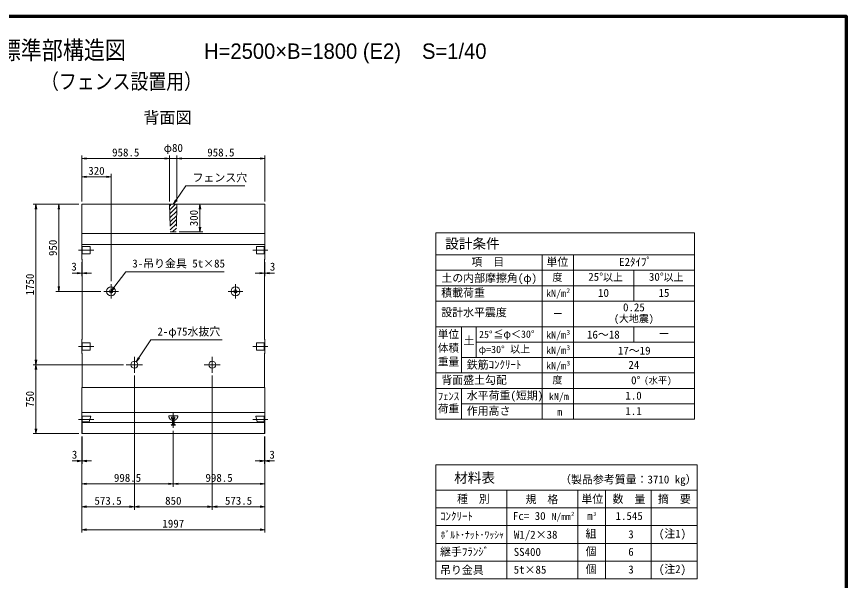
# Model space of a CAD drawing. Units: millimetres at full size, sheet at 1:40. Extents: x 124888 to 140688, y 10657 to 21690.
# Drawn here: x 131634 to 140688, y 15538 to 21690 of the extents above; entities that cross this region are included whole.
import ezdxf
from ezdxf.enums import TextEntityAlignment as Align

# ---------------------------------------------------------------- set-up
doc = ezdxf.new("R2010")
doc.units = ezdxf.units.MM
doc.header["$LTSCALE"] = 40
doc.linetypes.add('CHAIN', pattern=[18.5, 12, -1.5, 3.5, -1.5])
doc.linetypes.add('DASHED', pattern=[7.5, 6, -1.5])
for name, color, linetype, lineweight in [('01図枠', 1, 'Continuous', 70), ('0_2', 3, 'Continuous', 13), ('中心', 6, 'CHAIN', 9), ('外形線', 7, 'Continuous', 13), ('寸法', 2, 'Continuous', 9), ('細線', 4, 'Continuous', 9)]:
    doc.layers.add(name, color=color, linetype=linetype, lineweight=lineweight)
doc.layers.add('文字', color=7, linetype='Continuous')
doc.styles.add('ＭＳ ゴシック', font='')
doc.styles.add('ＭＳ Ｐゴシック', font='')
doc.styles.get('ＭＳ ゴシック').set_extended_font_data('MS Gothic')
doc.styles.get('ＭＳ Ｐゴシック').set_extended_font_data('MS PGothic')

# ---------------------------------------------------------------- blocks, each defined once
blk = doc.blocks.new('open_arrow')
at = {"color": 0, "linetype": 'Continuous', "lineweight": -2}
blk.add_lwpolyline([(7.5, 1.25), (0, 0), (7.5, -1.25)], dxfattribs=at)

msp = doc.modelspace()

# ---------------------------------------------------------------- hatches: boundary and pattern name
at = {"layer": '細線'}
h = msp.add_hatch(dxfattribs=at)
h.set_pattern_fill('USER', color=256, style=0, pattern_type=2)
h.set_pattern_definition([(45, (7622.48, 14457.51), (-22.45064, 22.45064), [])])
h.paths.add_polyline_path([(133384.08, 19641.75), (133304.08, 19641.75), (133311.58, 19341.75), (133376.58, 19341.75)])

# ---------------------------------------------------------------- linework, layer by layer
at = {"layer": '01図枠'}
msp.add_lwpolyline([(124887.54, 10809.99), (140687.54, 10809.99), (140687.54, 21689.99), (124887.54, 21689.99)], close=True, dxfattribs=at)
at = {"layer": '0_2'}
for centre in [(132665.58, 18691.75), (134022.58, 18691.75)]:
    msp.add_circle(centre, 49, dxfattribs=at)
at = {"layer": '中心'}
for p, q in [((132476.58, 19141.75), (132311.58, 19141.75)), ((134211.58, 19141.75), (134376.58, 19141.75)), ((132665.58, 18770.75), (132665.58, 18612.75)), ((134022.58, 18770.75), (134022.58, 18612.75)), ((132744.58, 18691.75), (132586.58, 18691.75)), ((133943.58, 18691.75), (134101.58, 18691.75)), ((132476.58, 18091.75), (132311.58, 18091.75)), ((134211.58, 18091.75), (134376.58, 18091.75)), ((132919.08, 17804.25), (132919.08, 17979.25)), ((133769.08, 17804.25), (133769.08, 17979.25)), ((132831.58, 17891.75), (133006.58, 17891.75)), ((133681.58, 17891.75), (133856.58, 17891.75)), ((132476.58, 17293.72), (132311.58, 17293.72)), ((133344.08, 17363.04), (133344.08, 17203.04)), ((134211.58, 17293.72), (134376.58, 17293.72))]:
    msp.add_line(p, q, dxfattribs=at)
at = {"layer": '外形線'}
for p, q in [((132345.58, 19641.75), (134342.58, 19641.75)), ((132345.58, 19641.75), (132345.58, 19041.75)), ((134342.58, 19641.75), (134342.58, 19041.75)), ((132348.58, 19038.75), (132345.58, 19041.75)), ((132348.58, 19038.75), (132348.58, 18169.75)), ((134339.58, 19038.75), (134342.58, 19041.75)), ((134339.58, 19038.75), (134339.58, 18169.75)), ((132348.58, 18169.75), (132345.58, 18166.75)), ((132345.58, 18166.75), (132345.58, 18016.75)), ((134339.58, 18169.75), (134342.58, 18166.75)), ((134342.58, 18166.75), (134342.58, 18016.75)), ((132348.58, 18013.75), (132345.58, 18016.75)), ((134339.58, 18013.75), (134342.58, 18016.75)), ((132348.58, 18013.75), (132348.58, 17644.75)), ((134339.58, 18013.75), (134339.58, 17644.75)), ((132348.58, 17644.75), (132345.58, 17641.75)), ((132345.58, 17641.75), (132345.58, 17141.75)), ((134339.58, 17644.75), (134342.58, 17641.75)), ((134342.58, 17641.75), (134342.58, 17141.75)), ((132345.58, 17261.75), (134342.58, 17261.75)), ((132345.58, 17141.75), (134342.58, 17141.75))]:
    msp.add_line(p, q, dxfattribs=at)
at = {"layer": '外形線', "linetype": 'DASHED'}
for p, q in [((133304.08, 19641.75), (133311.58, 19341.75)), ((133384.08, 19641.75), (133376.58, 19341.75)), ((133311.58, 19341.75), (133376.58, 19341.75))]:
    msp.add_line(p, q, dxfattribs=at)
at = {"layer": '外形線'}
for centre in [(132919.08, 17891.75), (133769.08, 17891.75)]:
    msp.add_circle(centre, 37.5, dxfattribs=at)
at = {"layer": '寸法'}
for p, q in [((132345.58, 19673.75), (132345.58, 20173.75)), ((132345.58, 20141.75), (133304.08, 20141.75)), ((133488.08, 20141.75), (133200.08, 20141.75)), ((133304.08, 19673.75), (133304.08, 20173.75)), ((133304.08, 19673.75), (133304.08, 20173.75)), ((133384.08, 19673.75), (133384.08, 20173.75)), ((133384.08, 19673.75), (133384.08, 20173.75)), ((134342.58, 20141.75), (133384.08, 20141.75)), ((134342.58, 19673.75), (134342.58, 20173.75)), ((132345.58, 19673.75), (132345.58, 19973.75)), ((132665.58, 19941.75), (132345.58, 19941.75)), ((132665.58, 18802.75), (132665.58, 19973.75)), ((132313.58, 19641.75), (131813.58, 19641.75)), ((131845.58, 17891.75), (131845.58, 19641.75)), ((132313.58, 19641.75), (132063.58, 19641.75)), ((132095.58, 19641.75), (132095.58, 18691.75)), ((133416.08, 19641.75), (133666.08, 19641.75)), ((133634.08, 19641.75), (133634.08, 19341.75)), ((133408.58, 19341.75), (133666.08, 19341.75)), ((132345.58, 19009.75), (132345.58, 18858.61)), ((132348.58, 19006.75), (132348.58, 18858.61)), ((134339.58, 19006.75), (134339.58, 18858.61)), ((134342.58, 19009.75), (134342.58, 18858.61)), ((132241.58, 18890.61), (132452.58, 18890.61)), ((134446.58, 18890.61), (134235.58, 18890.61)), ((132554.58, 18691.75), (132063.58, 18691.75)), ((132799.58, 17891.75), (131813.58, 17891.75)), ((132799.58, 17891.75), (131813.58, 17891.75)), ((131845.58, 17141.75), (131845.58, 17891.75)), ((132919.08, 17772.25), (132919.08, 16309.75)), ((132919.08, 17772.25), (132919.08, 16309.75)), ((133769.08, 17772.25), (133769.08, 16309.75)), ((133769.08, 17772.25), (133769.08, 16309.75)), ((132313.58, 17141.75), (131813.58, 17141.75)), ((133344.08, 17171.04), (133344.08, 16559.75)), ((133344.08, 17171.04), (133344.08, 16559.75)), ((132345.58, 17109.75), (132345.58, 16059.75)), ((132345.58, 17109.75), (132345.58, 16309.75)), ((132345.58, 17109.75), (132345.58, 16809.75)), ((132345.58, 17109.75), (132345.58, 16559.75)), ((132348.58, 17109.75), (132348.58, 16809.75)), ((134339.58, 17109.75), (134339.58, 16809.75)), ((134342.58, 17109.75), (134342.58, 16059.75)), ((134342.58, 17109.75), (134342.58, 16309.75)), ((134342.58, 17109.75), (134342.58, 16809.75)), ((134342.58, 17109.75), (134342.58, 16559.75)), ((132241.58, 16841.75), (132452.58, 16841.75)), ((134446.58, 16841.75), (134235.58, 16841.75)), ((132345.58, 16591.75), (133344.08, 16591.75)), ((133344.08, 16591.75), (134342.58, 16591.75)), ((132345.58, 16341.75), (132919.08, 16341.75)), ((132919.08, 16341.75), (133769.08, 16341.75)), ((133769.08, 16341.75), (134342.58, 16341.75)), ((132345.58, 16091.75), (134342.58, 16091.75))]:
    msp.add_line(p, q, dxfattribs=at)
at = {"layer": '寸法', "color": 3}
for p, q in [((136208.66, 17802.01), (136208.66, 19329.39)), ((136208.66, 19329.39), (139028.66, 19329.39)), ((139028.66, 17298.01), (139028.66, 19329.39)), ((136208.66, 17298.01), (136208.66, 19090.01)), ((136208.66, 19090.01), (139028.66, 19090.01)), ((137368.66, 17298.01), (137368.66, 19090.01)), ((137708.66, 17298.01), (137708.66, 19090.01)), ((136208.66, 18922.01), (139028.66, 18922.01)), ((138368.66, 18586.01), (138368.66, 18922.01)), ((136208.66, 18754.01), (139028.66, 18754.01)), ((136208.66, 18586.01), (139028.66, 18586.01)), ((136208.66, 18306.01), (139028.66, 18306.01)), ((136488.66, 17802.01), (136488.66, 18306.01)), ((136648.66, 17970.01), (136648.66, 18306.01)), ((138368.66, 18138.01), (138368.66, 18306.01)), ((136648.66, 18138.01), (139028.66, 18138.01)), ((136488.66, 17970.01), (139028.66, 17970.01)), ((136208.66, 17802.01), (139028.66, 17802.01)), ((136208.66, 17634.01), (139028.66, 17634.01)), ((136488.66, 17298.01), (136488.66, 17634.01)), ((136488.66, 17466.01), (139028.66, 17466.01)), ((136208.66, 17298.01), (139028.66, 17298.01)), ((136208.66, 15555.75), (136208.66, 16798.01)), ((136208.66, 16798.01), (139058.66, 16798.01)), ((139058.66, 15555.75), (139058.66, 16798.01)), ((136208.66, 16522.63), (139058.66, 16522.63)), ((136983.66, 15555.75), (136983.66, 16522.63)), ((137758.66, 15555.75), (137758.66, 16522.63)), ((138058.66, 15555.75), (138058.66, 16522.63)), ((138058.66, 15749.13), (138058.66, 16522.63)), ((138558.66, 15555.75), (138558.66, 16522.63)), ((136208.66, 16329.26), (139058.66, 16329.26)), ((136208.66, 16135.88), (139058.66, 16135.88)), ((136208.66, 15942.51), (139058.66, 15942.51)), ((136208.66, 15749.13), (139058.66, 15749.13)), ((136208.66, 15555.75), (139058.66, 15555.75))]:
    msp.add_line(p, q, dxfattribs=at)
at = {"layer": '寸法', "color": 3, "linetype": 'DASHED'}
for p, q in [((133295.03, 17333.04), (133393.13, 17333.04)), ((133326.08, 17318.04), (133362.08, 17318.04)), ((133326.08, 17306.04), (133326.08, 17318.04)), ((133362.08, 17306.04), (133326.08, 17306.04)), ((133334.03, 17306.04), (133334.03, 17244.7)), ((133354.05, 17306.04), (133354.05, 17244.7)), ((133362.08, 17318.04), (133362.08, 17306.04)), ((133319.03, 17233.04), (133334.03, 17244.7)), ((133369.05, 17233.04), (133319.03, 17233.04)), ((133334.03, 17244.7), (133354.05, 17244.7)), ((133354.05, 17244.7), (133369.05, 17233.04))]:
    msp.add_line(p, q, dxfattribs=at)
at = {"layer": '寸法'}
for points in [[(133344.08, 19641.75), (133373.47, 19684.64), (133482.03, 19843.05), (134125.64, 19843.05)], [(132665.58, 18691.75), (132696.53, 18733.53), (132824.4, 18906.15), (133900.46, 18906.15)], [(132939.77, 17923.02), (132968.47, 17966.39), (133098.83, 18163.41), (133876.48, 18163.41)]]:
    msp.add_lwpolyline(points, dxfattribs=at)
at = {"layer": '寸法', "color": 3}
for centre in [(132665.58, 18691.75), (134022.58, 18691.75)]:
    msp.add_circle(centre, 18, dxfattribs=at)
at = {"layer": '寸法', "color": 3, "linetype": 'DASHED'}
msp.add_arc((133344.08, 17333.04), 49.05, 180, 0, dxfattribs=at)
at = {"layer": '細線'}
for p, q in [((132345.58, 19321.75), (134342.58, 19321.75)), ((132345.58, 19201.75), (134342.58, 19201.75)), ((132351.58, 19101.75), (132351.58, 19181.75)), ((132436.58, 19181.75), (132351.58, 19181.75)), ((132436.58, 19101.75), (132436.58, 19181.75)), ((134251.58, 19101.75), (134251.58, 19181.75)), ((134251.58, 19181.75), (134336.58, 19181.75)), ((134336.58, 19101.75), (134336.58, 19181.75)), ((132436.58, 19101.75), (132351.58, 19101.75)), ((134251.58, 19101.75), (134336.58, 19101.75)), ((132351.58, 18051.75), (132351.58, 18131.75)), ((132436.58, 18131.75), (132351.58, 18131.75)), ((132436.58, 18051.75), (132436.58, 18131.75)), ((134251.58, 18051.75), (134251.58, 18131.75)), ((134251.58, 18131.75), (134336.58, 18131.75)), ((134336.58, 18051.75), (134336.58, 18131.75)), ((132436.58, 18051.75), (132351.58, 18051.75)), ((134251.58, 18051.75), (134336.58, 18051.75)), ((132345.58, 17641.75), (134342.58, 17641.75)), ((132345.58, 17370.85), (134342.58, 17370.85)), ((132348.58, 17141.75), (132348.58, 17261.75)), ((134339.58, 17141.75), (134339.58, 17261.75))]:
    msp.add_line(p, q, dxfattribs=at)
at = {"layer": '細線', "linetype": 'DASHED'}
for p, q in [((132351.58, 17268.72), (132351.58, 17328.72)), ((132351.58, 17328.72), (132442.58, 17328.72)), ((132427.58, 17268.72), (132442.58, 17328.72)), ((134260.58, 17268.72), (134245.58, 17328.72)), ((134336.58, 17328.72), (134245.58, 17328.72)), ((134336.58, 17268.72), (134336.58, 17328.72)), ((132351.58, 17268.72), (132427.58, 17268.72)), ((134336.58, 17268.72), (134260.58, 17268.72))]:
    msp.add_line(p, q, dxfattribs=at)

# ---------------------------------------------------------------- block references
at = {"layer": '寸法', "xscale": 6.93, "yscale": 6.93}
for p in [(132345.58, 20141.75), (133384.08, 20141.75), (133384.08, 20141.75), (132345.58, 19941.75), (132348.58, 18890.61), (134342.58, 18890.61), (132348.58, 16841.75), (134342.58, 16841.75), (132345.58, 16591.75), (133344.08, 16591.75), (132345.58, 16341.75), (132919.08, 16341.75), (133769.08, 16341.75), (132345.58, 16091.75)]:
    msp.add_blockref('open_arrow', p, dxfattribs=at)
for p, rotation in [((133304.08, 20141.75), 180), ((133304.08, 20141.75), 180), ((134342.58, 20141.75), 180), ((132665.58, 19941.75), 180), ((133344.08, 19641.75), 55.6), ((131845.58, 19641.75), 270), ((132095.58, 19641.75), 270), ((133634.08, 19641.75), 270), ((133634.08, 19341.75), 90), ((132345.58, 18890.61), 180), ((134339.58, 18890.61), 180), ((132095.58, 18691.75), 90), ((132665.58, 18691.75), 53.5), ((131845.58, 17891.75), 90), ((132939.77, 17923.02), 56.5), ((131845.58, 17891.75), 270), ((131845.58, 17141.75), 90), ((132345.58, 16841.75), 180), ((134339.58, 16841.75), 180), ((133344.08, 16591.75), 180), ((134342.58, 16591.75), 180), ((132919.08, 16341.75), 180), ((133769.08, 16341.75), 180), ((134342.58, 16341.75), 180), ((134342.58, 16091.75), 180)]:
    msp.add_blockref('open_arrow', p, dxfattribs=dict(at, rotation=rotation))

# ---------------------------------------------------------------- texts
at = {"layer": '寸法', "style": 'ＭＳ ゴシック'}
for s, p in [('φ80', (133344.08, 20257.22)), ('958.5', (132824.83, 20207.75)), ('958.5', (133863.33, 20207.75)), ('320', (132505.58, 20007.75)), ('3', (132261.19, 18962.05)), ('3', (134426.96, 18962.05)), ('3', (132266.46, 16910.35)), ('3', (134421.7, 16910.35)), ('998.5', (132844.83, 16657.75)), ('998.5', (133843.33, 16657.75)), ('573.5', (132632.33, 16407.75)), ('850', (133344.08, 16407.75)), ('573.5', (134055.83, 16407.75)), ('1997', (133344.08, 16157.75))]:
    msp.add_text(s, height=87.35, dxfattribs=at).set_placement(p, align=Align.MIDDLE_CENTER)
for s, p in [('フェンス穴', (133554.03, 19863.05)), ('3-吊り金具 5t×85', (132896.4, 18926.15)), ('2-φ75水抜穴', (133170.83, 18183.41))]:
    msp.add_text(s, height=87.35, dxfattribs=at).set_placement(p, align=Align.BOTTOM_LEFT)
for s, p in [('300', (133568.08, 19491.75)), ('950', (132029.58, 19166.75)), ('1750', (131779.58, 18766.75)), ('750', (131779.58, 17516.75))]:
    msp.add_text(s, height=87.35, rotation=90, dxfattribs=at).set_placement(p, align=Align.MIDDLE_CENTER)
at = {"layer": '寸法', "color": 3, "style": 'ＭＳ ゴシック'}
for s, height, p in [('設計条件', 109.2, (136309.63, 19125.26)), ('項\u3000目', 87.35, (136596.05, 18943.25)), ('単位', 87.35, (137415.25, 18943.25)), ('E2ﾀｲﾌﾟ', 87.35, (138208.27, 18943.25)), ('土の内部摩擦角(φ)', 87.35, (136268.98, 18767.38)), ('度', 79.75, (137480.45, 18782.32)), ('25°', 87.35, (137871.31, 18780.87)), ('以上', 79.75, (138032.3, 18782.32)), ('30°', 87.35, (138532.87, 18780.87)), ('以上', 79.75, (138693.85, 18782.32)), ('積載荷重', 87.35, (136267.08, 18607.38)), ('kN/m', 79.75, (137411.51, 18606.57)), ('2', 52.22, (137632.66, 18657.04)), ('10', 87.35, (137977.96, 18605.41)), ('15', 87.35, (138637.5, 18605.41)), ('0.25', 87.35, (138250.66, 18448.02)), ('設計水平震度', 87.35, (136267.94, 18393.07)), ('ー', 79.75, (137484.97, 18383.04)), ('(大地震)', 79.75, (138151.88, 18331.99)), ('土', 87.35, (136510.97, 18083.43)), ('25°', 79.75, (136679.42, 18157.73)), ('≦φ＜30°', 79.75, (136837.12, 18161.75)), ('kN/m', 79.75, (137411.94, 18153)), ('3', 52.22, (137633.08, 18203.47)), ('16～18', 87.35, (137857.36, 18150.62)), ('ー', 87.35, (138639.43, 18158.04)), ('以上', 79.75, (137018.56, 17998.32)), ('φ=30°', 79.75, (136674.93, 17994.63)), ('kN/m', 79.75, (137411.94, 17985)), ('3', 52.22, (137633.08, 18035.47)), ('17～19', 87.35, (138194.24, 17975.31)), ('鉄筋ｺﾝｸﾘｰﾄ', 87.35, (136545.68, 17821.93)), ('kN/m', 79.75, (137411.94, 17817)), ('3', 52.22, (137633.08, 17867.47)), ('24', 87.35, (138309.14, 17820.46)), ('背面盛土勾配', 87.35, (136268.66, 17655.25)), ('度', 79.75, (137480.45, 17662.32)), ('0°', 87.35, (138338.56, 17652.27)), ('(水平)', 72.16, (138480.89, 17663.78)), ('水平荷重(短期)', 87.35, (136545.68, 17485.93)), ('kN/m', 79.75, (137441.94, 17481)), ('1.0', 87.35, (138275.95, 17484.46)), ('作用高さ', 87.35, (136545.68, 17317.93)), ('m', 79.75, (137532.01, 17313)), ('1.1', 87.35, (138275.95, 17316.46)), ('材料表', 109.2, (136407.53, 16570.76)), ('種\u3000別', 87.35, (136438.94, 16357.92)), ('規\u3000格', 87.35, (137187.09, 16353.78)), ('単位', 87.35, (137796.29, 16356.98)), ('数\u3000量', 87.35, (138136.69, 16357.72)), ('摘\u3000要', 87.35, (138631.68, 16357.33)), ('ｺﾝｸﾘｰﾄ', 87.35, (136254.31, 16168.77)), ('Fc= 30', 87.35, (137049.08, 16171.19)), ('N/mm', 75.95, (137472.83, 16173.37)), ('2', 43.67, (137684.39, 16230.61)), ('m', 87.35, (137859.24, 16172.35)), ('3', 43.67, (137924.63, 16229.06)), ('ﾎﾞﾙﾄ･ﾅｯﾄ･ﾜｯｼｬ', 75.95, (136260.14, 15973.96)), ('W1/2×38', 87.35, (137059.85, 15967.28)), ('組', 87.35, (137841.34, 15978.97)), ('(注1)', 87.35, (138641.34, 15978.97)), ('継手ﾌﾗﾝｼﾞ', 87.35, (136254.09, 15780.71)), ('SS400', 87.35, (137057.64, 15779.17)), ('個 ', 87.35, (137842.67, 15785.6)), ('吊り金具', 87.35, (136254.09, 15582.01)), ('5t×85', 87.35, (137057.64, 15585.79)), ('個 ', 87.35, (137842.67, 15592.22)), ('(注2)', 87.35, (138641.34, 15592.22))]:
    msp.add_text(s, height=height, dxfattribs=at).set_placement(p, align=Align.BOTTOM_LEFT)
for s, p in [('単位', (136229.8, 18266.42)), ('体積', (136229.8, 18116.78)), ('重量', (136229.8, 17967.14)), ('ﾌｪﾝｽ', (136229.8, 17590.14)), ('荷重', (136229.8, 17455.47))]:
    msp.add_text(s, height=85.24, dxfattribs=at).set_placement(p, align=Align.TOP_LEFT)
for s, p in [('（製品参考質量：3710 kg）', (139052.61, 16569.65)), ('1.545', (138465.9, 16171.67)), ('3', (138367.37, 15971.95)), ('6', (138367.11, 15780.95)), ('3', (138367.11, 15587.57))]:
    msp.add_text(s, height=87.35, dxfattribs=at).set_placement(p, align=Align.BOTTOM_RIGHT)
at = {"layer": '文字', "style": 'ＭＳ Ｐゴシック', "width": 0.85}
for s, height, p in [(' KLウォール3型（Eタイプ）標準部構造図\u3000\u3000\u3000\u3000\u3000\u3000\u3000\u3000\u3000\u3000\u3000\u3000\u3000\u3000 \u3000\u3000\u3000\u3000', 197.9, (132787.54, 21165.77)), ('（フェンス設置用）', 168.3, (132778.69, 20847.73))]:
    msp.add_text(s, height=height, dxfattribs=at).set_placement(p, align=Align.BOTTOM_CENTER)
at = {"layer": '文字', "style": 'ＭＳ Ｐゴシック'}
msp.add_text('H=2500×B=1800 (E2)\u3000S=1/40', height=168.3, dxfattribs=at).set_placement((133679.64, 21178.44), align=Align.BOTTOM_LEFT)
msp.add_text(' 背面図 ', height=128.7, dxfattribs=at).set_placement((133280.24, 20485.14), align=Align.BOTTOM_CENTER)

doc.saveas('drawing.dxf')
